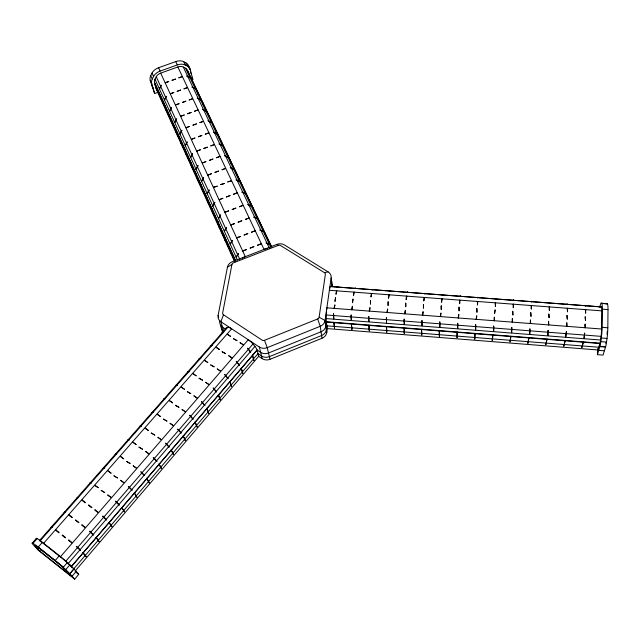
<?xml version="1.0" encoding="UTF-8"?>
<svg xmlns="http://www.w3.org/2000/svg" width="640" height="640" viewBox="0 0 640 640"><rect width="100%" height="100%" fill="white"/><g stroke="black" fill="none" stroke-linecap="round" stroke-linejoin="round"><path stroke-width="0.96" d="M597.528 348.728L597.44 354.648L603.048 355.096L605.616 346.736A11 1.32 -85.7 0 0 606.52 342.104L607.032 338.424A11.384 1.368 -85.6 0 0 607.816 327.776L608 309.592A11.288 1.344 -85.5 0 0 607.384 303.88L601.312 303.096A10.88 1.24 -85.5 0 0 600.488 304.456L599.736 307.152M601.608 329.016L326.864 307.824A7.68 0.896 -85.6 0 0 326.296 314.984L326.232 318.6A7.304 0.856 -85.5 0 0 326.344 321.736L327.304 328.608L597.952 349.976L599.968 343.168A7.48 0.864 -85.7 0 0 600.568 340.016L601.064 336.352A7.864 0.904 -85.6 0 0 601.608 329.016L601.84 310.872A7.8 0.888 -85.5 0 0 601.448 306.92L330.352 286.52A7.616 0.888 -85.7 0 0 329.368 290.28L601.84 310.872M597.44 354.648L599.928 346.288A10.992 1.264 -85.7 0 0 600.808 341.656L601.304 337.984A11.384 1.312 -85.6 0 0 602.096 327.336L602.328 309.16A11.288 1.288 -85.5 0 0 601.752 303.456L601.312 303.096M584.968 327.72L585.04 324.08L585.344 327.752M585.336 309.632L585.64 313.256L585.712 309.664M566.68 326.312L566.784 322.68L567.056 326.344M567.208 308.264L567.472 311.88L567.576 308.296M548.448 324.904L548.584 321.28L548.824 324.936M549.128 306.896L549.368 310.504L549.496 306.928M530.272 323.504L530.44 319.888L530.648 323.536M531.104 305.536L531.312 309.136L531.48 305.56M512.16 322.104L512.352 318.496L512.528 322.136M513.136 304.176L513.312 307.768L513.512 304.208M494.472 320.744L494.32 317.112L494.096 320.712M495.6 302.856L495.376 306.408L495.224 302.824M476.088 319.328L476.72 315.76L476.464 319.352M477.368 301.472L477.488 305.048L477.744 301.504M458.144 317.944L458.8 314.384L458.512 317.968M459.568 300.128L459.656 303.696L459.936 300.16M440.248 316.56L440.936 313.008L440.616 316.592M441.824 298.792L441.512 302.32L442.192 298.816M422.408 315.184L423.12 311.64L422.776 315.216M424.128 297.448L423.792 300.976L424.496 297.48M404.624 313.816L405.368 310.28L404.992 313.84M406.496 296.12L406.12 299.632L406.856 296.144M386.896 312.448L387.664 308.92L387.264 312.472M388.912 294.792L388.512 298.296L389.272 294.816M369.224 311.08L370.016 307.568L369.584 311.112M371.376 293.464L370.952 296.968L371.736 293.496M351.6 309.728L352.424 306.216L351.968 309.752M353.904 292.144L353.44 295.64L354.264 292.168M334.032 308.368L334.888 304.864L334.4 308.4M336.472 290.824L335.992 294.312L336.832 290.856M331.432 286.592L331.84 283.704A7.744 6.656 -7.5 0 0 331.288 280.304M40.672 541.44A7.432 0.504 40.1 0 1 43.464 543.504L60.36 556.88L248.256 339.736A6.84 2.008 40.6 0 1 252.992 343.992L254.936 346.4A10.544 3.088 40.6 0 1 257.024 349.864L258.688 356.312L262.232 358.656A7.904 6.968 -14 0 0 270.016 359.296L322.016 338.248A7.824 6.88 -8.8 0 0 326.744 332.576L327.304 328.608M218.68 317.216L218.12 315.376L227.44 267.136A7.768 6.552 -13.6 0 1 232.328 261.72L276.88 244.392A7.696 6.488 -10.2 0 1 284.44 244.936L328.096 271.856A7.808 6.696 -7.5 0 1 331.128 277.928L325.056 320.544L326.744 332.576M231.936 264.488L222.672 312.904A2.424 2.08 -15.8 0 0 223.512 314.816L262.088 340.12A2.456 2.144 -13.8 0 0 264.504 340.312L317.656 318.96A2.432 2.12 -8.7 0 0 319.128 317.216L325.344 274.496A2.384 2.04 -7.5 0 0 324.424 272.648L280.56 245.56A2.344 1.976 -10.2 0 0 278.256 245.392L233.424 262.84A2.368 1.992 -13.5 0 0 231.936 264.488L227.44 267.136M223.512 314.816L220.856 321.68L223.64 330.904A7.848 6.784 -16 0 1 220.848 325.264M190.392 69.808L188.528 65.592A10.712 7.304 -24.2 0 0 186.36 63.144L183.72 61.712A9.376 6.416 -24.1 0 0 175.736 61.592L158.552 67.744A9.408 6.44 -23.1 0 0 152.016 73.08L150.528 76.096A12.264 8.368 -23.2 0 0 150.168 80.136L154.672 93.52L158.4 92.176M191.696 77.24L192.88 79.712L190.112 68.912A10.736 7.288 -24.2 0 0 187.952 66.464L185.312 65.048A9.4 6.4 -24.1 0 0 177.312 64.936L160.104 71.104A9.432 6.424 -23.1 0 0 153.552 76.448L152.064 79.464A12.288 8.352 -23.2 0 0 151.688 83.496L154.672 93.52M156.912 90.568L154.56 82.568A9.272 6.296 -23.2 0 1 154.976 79.208L156.24 76.744A6.4 4.36 -23.1 0 1 160.68 73.12L177.848 66.96A6.376 4.344 -24.1 0 1 183.272 67.032L185.528 68.224A7.712 5.24 -24.2 0 1 187.472 70.4L271.728 247.048M159.376 88.912L161.296 85.208L159.48 89.136M164.408 99.944L166.352 96.256L164.512 100.176M169.504 111.128L171.48 107.44L169.608 111.36M174.664 122.44L176.664 118.768L174.776 122.68M179.896 133.904L181.92 130.232L180 134.144M185.192 145.512L187.24 141.856L185.296 145.76M190.552 157.272L192.632 153.624L190.664 157.52M195.984 169.192L198.096 165.544L196.096 169.44M201.488 181.256L203.632 177.624L201.608 181.512M207.064 193.488L209.24 189.864L207.184 193.736M212.72 205.872L214.92 202.264L212.832 206.136M218.44 218.432L220.68 214.832L218.56 218.688M224.248 231.152L226.512 227.568L224.368 231.416M230.128 244.048L232.424 240.48L230.248 244.32M236.088 257.12L238.424 253.568L236.216 257.392M74.664 579.16L69.696 573.52A15.336 0.96 40 0 0 66.152 570.064L63.208 567.376A11.296 0.712 40 0 0 55.16 560.544L38.216 547.088A11.232 0.704 40.1 0 0 32.968 543.344L32.184 543.056A15.008 0.936 40.1 0 0 32.632 544.056L38.024 550.008L74.664 579.16L78.728 574.4L73.824 568.704A15.312 1.04 40 0 0 70.312 565.224L67.376 562.536A11.28 0.768 40 0 0 59.352 555.712L42.408 542.312A11.216 0.76 40.1 0 0 37.144 538.608L36.344 538.336A14.976 1.008 40.1 0 0 36.184 538.536M73.432 569.256L258.008 353.64L261.56 355.992A7.936 6.984 -14 0 0 269.376 356.632L321.608 335.512A7.856 6.904 -8.8 0 0 326.352 329.824L326.92 325.848L598.76 347.24M69.808 573.64L73.936 568.824M69.896 573.744L74.024 568.928M75.064 571.144L258.688 356.312M72.08 576.216L76.168 571.424M65.712 569.656L69.864 564.816M71.208 566.672L257.064 349.992L260.64 352.36A7.984 7.016 -13.9 0 0 268.504 353L321.048 331.784A7.904 6.928 -8.7 0 0 325.832 326.072L326.392 322.08L599.864 343.512M72.36 568.008L71.288 566.76L257.096 350.12M65.664 561.384L252.992 343.992M63.208 567.376L67.376 562.536M71.288 566.76L71.128 566.584A11.52 0.784 40 0 0 68.12 563.632L254.936 346.4M55.16 560.544L59.352 555.712M39.64 550.968L35.36 546.232A11.232 0.704 40.1 0 1 35.128 545.528L35.8 545.784A7.448 0.464 40.1 0 1 39.28 548.272L56.184 561.696A7.488 0.472 40 0 1 61.504 566.216L63.968 568.456A11.544 0.728 40 0 1 67 571.392L70.992 575.912L39.64 550.968L41 549.416L63.176 567.032M39.28 540.8L226.624 327.72L227.768 327.36A6.8 1.984 40.9 0 1 231.664 328.808L43.464 543.504M227.768 327.36L39.968 541.04A7.432 0.504 40.1 0 1 40.088 541.096M35.512 546.408L36.432 545.36M38.216 547.088L42.408 542.312M37.864 549.008L39.232 547.44M32.296 543.096L36.456 538.368M32.968 543.344L37.144 538.608M221.848 333L223.68 332.432L221.616 333.264M210.544 345.856L212.336 345.344L210.304 346.128M199.112 358.864L200.856 358.408L198.872 359.136M187.544 372.016L189.256 371.608L187.304 372.288M324.424 272.648L328.096 271.856M175.856 385.312L177.52 384.968L175.608 385.584M164.032 398.76L165.648 398.48L163.784 399.04M152.064 412.368L153.64 412.144L151.816 412.648M139.968 426.12L141.496 425.96L139.72 426.408M127.728 440.04L129.208 439.944L127.472 440.336M115.352 454.12L116.776 454.096L115.088 454.416M102.824 468.368L104.2 468.408L102.56 468.664M601.752 303.456L607.384 303.88M330.352 286.52L601.448 306.92M602.328 309.16L608 309.592M602.096 327.336L607.816 327.776M326.296 314.984L601.064 336.352M601.304 337.984L607.032 338.424M326.232 318.6L600.568 340.016M600.808 341.656L606.52 342.104M326.344 321.736L599.968 343.168M599.928 346.288L605.616 346.736M599.824 346.624L605.512 347.072M598.72 350.344L604.368 350.792M90.152 482.784L91.472 482.888L89.888 483.08M77.328 497.368L78.6 497.544L77.064 497.672M64.352 512.128L65.568 512.368L64.08 512.432M51.216 527.056L52.384 527.376L50.944 527.368M269.384 244.184L265.976 242.872L269.512 244.448M263.232 231.256L259.816 229.904L263.352 231.52M257.152 218.504L253.736 217.12L257.28 218.768M251.16 205.928L247.744 204.496L251.28 206.184M245.24 193.512L241.832 192.048L245.36 193.768M239.4 181.256L235.992 179.76L239.52 181.512M233.76 169.416L230.232 167.632L233.64 169.16M228.072 157.472L224.544 155.664L227.952 157.224M222.336 145.448L218.936 143.848L222.456 145.688M216.8 133.808L213.392 132.184L216.912 134.048M211.32 122.328L207.92 120.664L211.44 122.56M205.92 110.984L202.52 109.296L206.032 111.216M200.584 99.792L197.192 98.072L200.696 100.016M195.312 88.728L191.92 86.984L195.424 88.96M190.112 77.808L186.72 76.032L190.216 78.032M319.128 317.216L325.056 320.544A7.976 6.968 -8.7 0 1 320.232 326.288L267.224 347.648A8.048 7.056 -13.8 0 1 259.288 347.008L220.856 321.68A7.96 6.848 -15.8 0 1 218.12 315.376M225.304 329.016L222.512 327.176A7.888 6.808 -15.9 0 1 219.8 320.904M276.88 244.392L278.256 245.392M76.384 572.544L78.728 574.4M66.28 561.952L68.12 563.632M186 62.936L187.592 66.264M190.352 71.912L191.544 74.392M183.72 61.712L185.312 65.048M187.576 70.816L271.376 246.52M185.528 68.224L270.744 247.08M183.272 67.032L269.328 248.016M175.736 61.592L177.312 64.936M177.848 66.96L264.032 249.392A7.04 3.736 -25 0 1 266.664 248.688M158.552 67.744L160.104 71.104M160.68 73.12L245.288 256.68A7.072 3.752 -24.4 0 0 242.328 258.304M156.24 76.744L239.84 259.488M154.976 79.208L237.448 260.04M152.016 73.08L153.552 76.448M154.592 82.696L235.488 260.512M154.632 82.848L235.52 260.648M150.72 75.648L152.248 79.008M155.248 85.752L235.248 261.752M160.888 98.848L158.904 92.096M170.928 120.952L169 114.288M176.04 132.208L174.144 125.592M186.472 155.152L184.624 148.632M202.608 190.68L200.864 184.328M208.136 202.832L206.424 196.536M230.952 253.056L229.392 247.016M155.896 88.336L234.352 261.056M150.216 80.312L151.784 83.848M151.584 84.904L153.096 88.256M264.504 340.312L267.224 347.648L270.016 359.296M317.656 318.96L320.232 326.288L322.016 338.248M154.552 83.128L155.808 87.376M164.024 103.352L165.984 110.056L163.92 103.12M179.464 137.28L181.328 143.84L179.352 137.04M190.08 160.624L191.888 167.088L189.968 160.376M195.496 172.52L197.272 178.928L195.384 172.272M212.168 209.168L213.84 215.4L212.048 208.904M217.872 221.704L219.512 227.872L217.752 221.44M223.656 234.408L225.256 240.512L223.536 234.144M187.472 70.4L188.04 72.656M188.672 65.984L188.8 66.488M189.032 67.408L189.496 69.248M192.064 80.104L192.712 82.664M259.288 347.008L262.232 358.656M197.368 91.232L197.856 93.168M197.264 91.008L198.232 94.88M202.64 102.272L203.344 105.16M213.256 124.536L213.824 126.664M218.72 135.992L219.392 138.816M224.256 147.6L224.808 149.712M229.984 159.6L230.832 163.304M229.864 159.36L230.288 161.208M235.544 171.272L235.96 173.104M241.304 183.336L241.704 185.152M247.128 195.56L247.528 197.36M253.04 207.944L253.544 209.984M259.152 220.752L259.704 223.408M265.216 233.48L265.576 235.224M265.088 233.208L265.448 234.96M331.128 277.928L332.2 286.648M223.088 332.424A7.808 6.76 -16 0 1 221.768 327.416M225.896 328.712A10.264 2.984 40.8 0 1 226.624 327.72M267.168 248.632A7.04 3.736 -25 0 1 267.656 248.608M330.84 286.232A7.232 0.84 -85.7 0 1 331.072 286.4M331.768 284.24A7.704 6.632 -7.6 0 1 332.368 286.464M606.52 303.72A10.88 1.288 -85.5 0 1 606.92 303.52M600.648 306.872A7.4 0.84 -85.5 0 1 601.008 306.552M607.264 331.232A7.864 0.944 -85.6 0 1 607.048 334.384M605.864 342.784A7.488 0.896 -85.7 0 1 605.752 343.232M60.36 556.88A7.472 0.512 40 0 1 61.256 557.592M61.712 557.968A7.472 0.512 40 0 1 65.28 561.032M421.504 329.312L421.816 334.96L421.504 329.312M333.504 313.664L333.76 318.832L333.504 313.664M585.192 316.832L585.496 320.48L585.192 316.832M351.088 315.032L351.304 320.2L351.088 315.032M566.992 315.448L567.264 319.088L566.992 315.448M368.72 316.4L368.904 321.568L368.72 316.4M439.264 330.704L439.424 336.344L439.264 330.704M548.856 314.064L549.096 317.696L548.856 314.064M386.408 317.776L386.552 322.952L386.408 317.776M530.776 312.688L530.984 316.312L530.776 312.688M404.16 319.152L404.264 324.328L404.16 319.152M512.744 311.312L512.928 314.928L512.744 311.312M421.96 320.528L422.024 325.72L421.96 320.528M495.144 309.976L494.552 313.52L495.144 309.976M439.808 321.912L439.84 327.104L439.808 321.912M457.08 332.104L457.08 337.744L457.08 332.104M476.864 308.576L476.976 312.176L476.864 308.576M457.72 323.304L457.712 328.504L457.72 323.304M459 307.216L459.088 310.808L459 307.216M475.688 324.696L475.64 329.904L475.688 324.696M441.192 305.864L441.248 309.448L441.192 305.864M493.712 326.096L493.624 331.304L493.712 326.096M474.952 333.504L474.8 339.136L474.952 333.504M423.448 304.512L423.464 308.088L423.448 304.512M511.784 327.504L511.656 332.712L511.784 327.504M529.92 328.904L529.752 334.12L529.92 328.904M405.752 303.16L405.744 306.728L405.752 303.16M548.112 330.32L547.904 335.536L548.112 330.32M388.104 301.816L388.072 305.376L388.104 301.816M566.36 331.736L565.736 336.928L566.36 331.736M370.52 300.48L370.448 304.032L370.52 300.48M492.88 334.904L492.2 340.512L492.88 334.904M584.664 333.152L584 338.36L584.664 333.152M352.984 299.144L352.528 302.656L352.984 299.144M335.504 297.808L335.016 301.32L335.504 297.808M460.312 296L459.88 296.44L460.312 296M510.864 336.312L510.024 341.912L510.864 336.312M528.904 337.728L527.896 343.32L528.904 337.728M547 339.144L545.832 344.736L547 339.144M565.152 340.568L563.816 346.152L565.152 340.568M583.36 341.992L581.864 347.576L583.36 341.992M442.712 294.68L442.192 295.112L442.712 294.68M425.16 293.36L424.552 293.784L425.16 293.36M407.664 292.04L406.976 292.464L407.664 292.04M86.248 556.544L85.976 556.856L82.784 552.888L83.056 552.576L86.248 556.544M99.144 541.456L98.88 541.768L96.104 537.368L99.144 541.456M111.896 526.552L111.632 526.856L108.992 522.344L111.896 526.552M124.496 511.816L121.728 507.496L124.496 511.816M136.944 497.256L134.312 492.824L136.944 497.256M149.256 482.872L146.752 478.32L149.256 482.872M161.416 468.648L159.04 463.992L161.416 468.648M173.448 454.584L171.192 449.832L173.448 454.584M185.336 440.68L183.208 435.824L185.336 440.68M197.088 426.944L195.08 421.984L197.088 426.944M208.704 413.352L206.816 408.304L208.704 413.352M220.2 399.92L218.424 394.776L220.2 399.92M231.56 386.632L229.896 381.4L231.56 386.632M242.792 373.496L241.24 368.176L242.792 373.496M253.904 360.504L252.464 355.096L253.904 360.504M80.544 550.008L80.272 550.328L76.368 546.68L76.64 546.36L80.544 550.008M93.648 534.768L93.376 535.08L89.536 531.408L89.808 531.096L93.648 534.768M106.592 519.704L106.328 520.016L102.544 516.328L102.816 516.016L106.592 519.704M119.384 504.824L119.128 505.136L115.4 501.424L115.664 501.112L119.384 504.824M132.032 490.12L128.36 486.392L132.032 490.12M144.52 475.592L140.912 471.84L144.52 475.592M156.872 461.224L153.312 457.464L156.872 461.224M169.072 447.032L165.576 443.248L169.072 447.032M181.136 433L177.688 429.2L181.136 433M193.056 419.136L189.664 415.32L193.056 419.136M204.848 405.424L201.504 401.592L204.848 405.424M216.504 391.864L213.208 388.024L216.504 391.864M228.024 378.464L224.776 374.608L228.024 378.464M239.416 365.216L236.216 361.344L239.416 365.216M250.68 352.112L247.528 348.224L250.68 352.112M68.832 540.048L68.552 540.36L71.792 542.896L72.064 542.576L68.832 540.048M82.024 524.84L81.752 525.152L84.984 527.656L85.256 527.336L82.024 524.84M95.056 509.824L94.784 510.128L98.016 512.592L98.28 512.288L95.056 509.824M107.936 494.984L107.672 495.288L111.16 497.408L107.936 494.984M120.664 480.32L123.88 482.712L120.664 480.32M133.232 465.824L136.456 468.192L133.232 465.824M145.664 451.504L148.88 453.832L145.664 451.504M157.952 437.344L161.16 439.648L157.952 437.344M170.088 423.352L173.296 425.624L170.088 423.352M182.096 409.52L185.296 411.768L182.096 409.52M193.96 395.848L197.152 398.064L193.96 395.848M205.688 382.328L208.88 384.52L205.688 382.328M217.288 368.968L220.472 371.12L217.288 368.968M228.752 355.752L231.936 357.88L228.752 355.752M240.088 342.688L243.272 344.792L240.088 342.688M65.608 537.52L65.328 537.84L62.112 535.32L62.384 535L65.608 537.52M78.8 522.352L78.528 522.664L75.312 520.184L75.584 519.872L78.8 522.352M91.832 507.368L91.568 507.672L88.352 505.224L88.624 504.912L91.832 507.368M104.72 492.56L101.24 490.448L104.72 492.56M117.448 477.928L113.976 475.84L117.448 477.928M130.024 463.464L126.568 461.408L130.024 463.464M142.456 449.176L139.008 447.144L142.456 449.176M154.744 435.048L151.296 433.04L154.744 435.048M166.896 421.088L163.456 419.104L166.896 421.088M178.896 407.28L175.464 405.336L178.896 407.28M190.768 393.64L187.344 391.712L190.768 393.64M202.504 380.152L199.08 378.248L202.504 380.152M214.104 366.808L210.696 364.936L214.104 366.808M225.576 353.624L222.168 351.776L225.576 353.624M236.92 340.584L233.52 338.76L236.92 340.584M55.976 529.984L55.696 530.304L58.904 532.808L59.176 532.496L55.976 529.984M69.176 514.92L68.904 515.232L72.104 517.704L72.376 517.392L69.176 514.92M82.224 500.032L81.952 500.336L85.152 502.776L85.416 502.472L82.224 500.032M95.112 485.32L94.848 485.624L98.312 487.728L95.112 485.32M107.856 470.784L111.048 473.16L107.856 470.784M120.448 456.416L123.632 458.76L120.448 456.416M132.888 442.216L136.072 444.528L132.888 442.216M145.184 428.184L148.368 430.464L145.184 428.184M157.344 414.312L160.52 416.56L157.344 414.312M169.36 400.6L172.536 402.824L169.36 400.6M181.248 387.04L184.416 389.232L181.248 387.04M192.992 373.632L196.152 375.8L192.992 373.632M204.608 360.384L207.768 362.52L204.608 360.384M216.096 347.272L219.248 349.384L216.096 347.272M227.448 334.32L230.6 336.4L227.448 334.32M390.216 290.728L389.448 291.144L390.216 290.728M372.824 289.424L371.976 289.824L372.824 289.424M355.488 288.12L354.552 288.52L355.488 288.12M338.2 286.816L337.184 287.208L338.2 286.816M246.552 249.504L242.888 250.928L246.552 249.504M253.864 246.672L250.208 248.088L253.864 246.672M261.16 243.84L257.512 245.256L261.16 243.84M240.496 236.448L236.856 237.856L240.496 236.448M247.768 233.64L244.136 235.048L247.768 233.64M255.024 230.84L251.4 232.24L255.024 230.84M234.528 223.568L230.912 224.952L234.528 223.568M241.76 220.792L238.144 222.176L241.76 220.792M248.968 218.024L245.368 219.408L248.968 218.024M228.64 210.856L225.04 212.232L228.64 210.856M235.824 208.112L232.232 209.488L235.824 208.112M243 205.376L239.416 206.744L243 205.376M222.832 198.312L219.256 199.672L222.832 198.312M229.976 195.6L226.408 196.96L229.976 195.6M237.104 192.896L233.544 194.248L237.104 192.896M217.216 186.192L213.544 187.28L217.216 186.192M224.32 183.512L220.648 184.6L224.32 183.512M231.408 180.832L227.744 181.92L231.408 180.832M211.44 173.728L207.904 175.056L211.44 173.728M218.496 171.072L214.968 172.4L218.496 171.072M225.544 168.432L222.024 169.752L225.544 168.432M205.856 161.672L202.336 162.984L205.856 161.672M212.872 159.048L209.368 160.36L212.872 159.048M219.88 156.432L216.376 157.744L219.88 156.432M200.344 149.776L196.848 151.072L200.344 149.776M207.32 147.184L203.832 148.48L207.32 147.184M214.288 144.592L210.808 145.888L214.288 144.592M194.904 138.032L191.424 139.32L194.904 138.032M201.84 135.464L198.376 136.744L201.84 135.464M208.768 132.904L205.304 134.184L208.768 132.904M189.528 126.44L186.072 127.704L189.528 126.44M196.432 123.896L192.984 125.168L196.432 123.896M203.32 121.36L199.88 122.632L203.32 121.36M184.224 114.992L180.792 116.248L184.224 114.992M191.088 112.48L187.656 113.736L191.088 112.48M197.936 109.968L194.512 111.224L197.936 109.968M178.992 103.688L175.568 104.928L178.992 103.688M185.816 101.2L182.4 102.44L185.816 101.2M192.624 98.72L189.224 99.96L192.624 98.72M168.712 81.504L165.336 82.72L168.712 81.504M175.464 79.072L172.088 80.288L175.464 79.072M182.2 76.64L178.832 77.856L182.2 76.64M173.816 92.528L170.416 93.76L173.816 92.528M180.608 90.064L177.216 91.296L180.608 90.064M187.376 87.608L183.992 88.84L187.376 87.608M477.968 297.328L477.616 297.776L477.968 297.328M495.68 298.664L495.416 299.12L495.68 298.664M513.448 300L513.64 300.488L513.448 300M531.272 301.336L531.544 301.832L531.272 301.336M549.144 302.68L549.512 303.184L549.144 302.68M567.072 304.032L567.528 304.544L567.072 304.032M585.056 305.384L585.6 305.904L585.056 305.384M333.864 322.448L334.576 328.08L333.864 322.448M351.36 323.816L351.92 329.448L351.36 323.816M368.904 325.192L369.312 330.824L368.904 325.192M386.504 326.568L386.76 332.2L386.504 326.568M404.16 327.952L404.264 333.576L404.16 327.952"/></g></svg>
